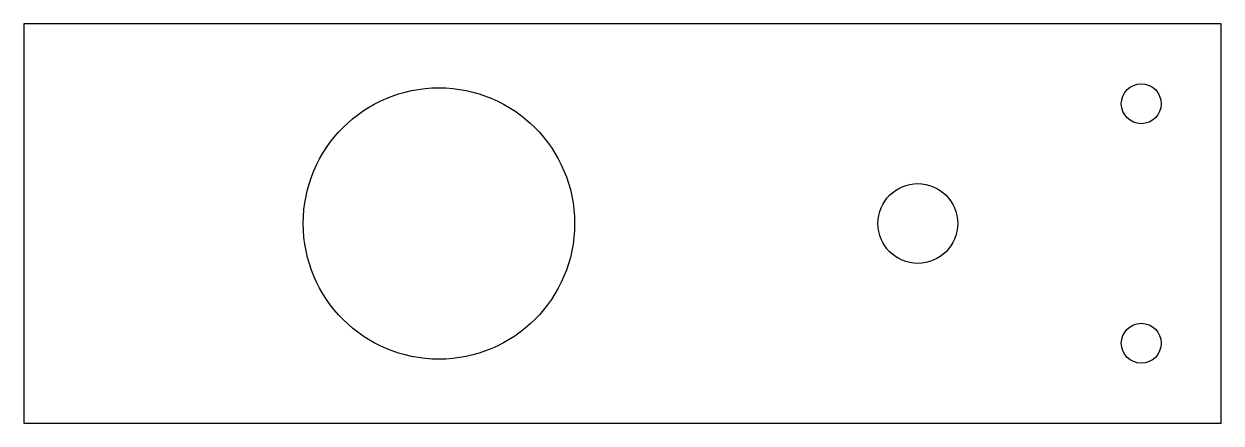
# Model space of a CAD drawing. Header units: millimetres. Extents: x -75 to 75, y -25 to 25.
import ezdxf

# ---------------------------------------------------------------- set-up
doc = ezdxf.new("R2010")
doc.units = ezdxf.units.MM

msp = doc.modelspace()

# ---------------------------------------------------------------- linework, layer by layer
at = {"color": 7, "linetype": 'Continuous', "lineweight": 25}
for p, q in [((75, 25), (-75, 25)), ((-75, 25), (-75, -25)), ((75, -25), (75, 25)), ((-75, -25), (75, -25))]:
    msp.add_line(p, q, dxfattribs=at)
for centre, radius in [((-23, 0), 17), ((65, 15), 2.5), ((37, 0), 5), ((65, -15), 2.5)]:
    msp.add_circle(centre, radius, dxfattribs=at)

doc.saveas('drawing.dxf')
